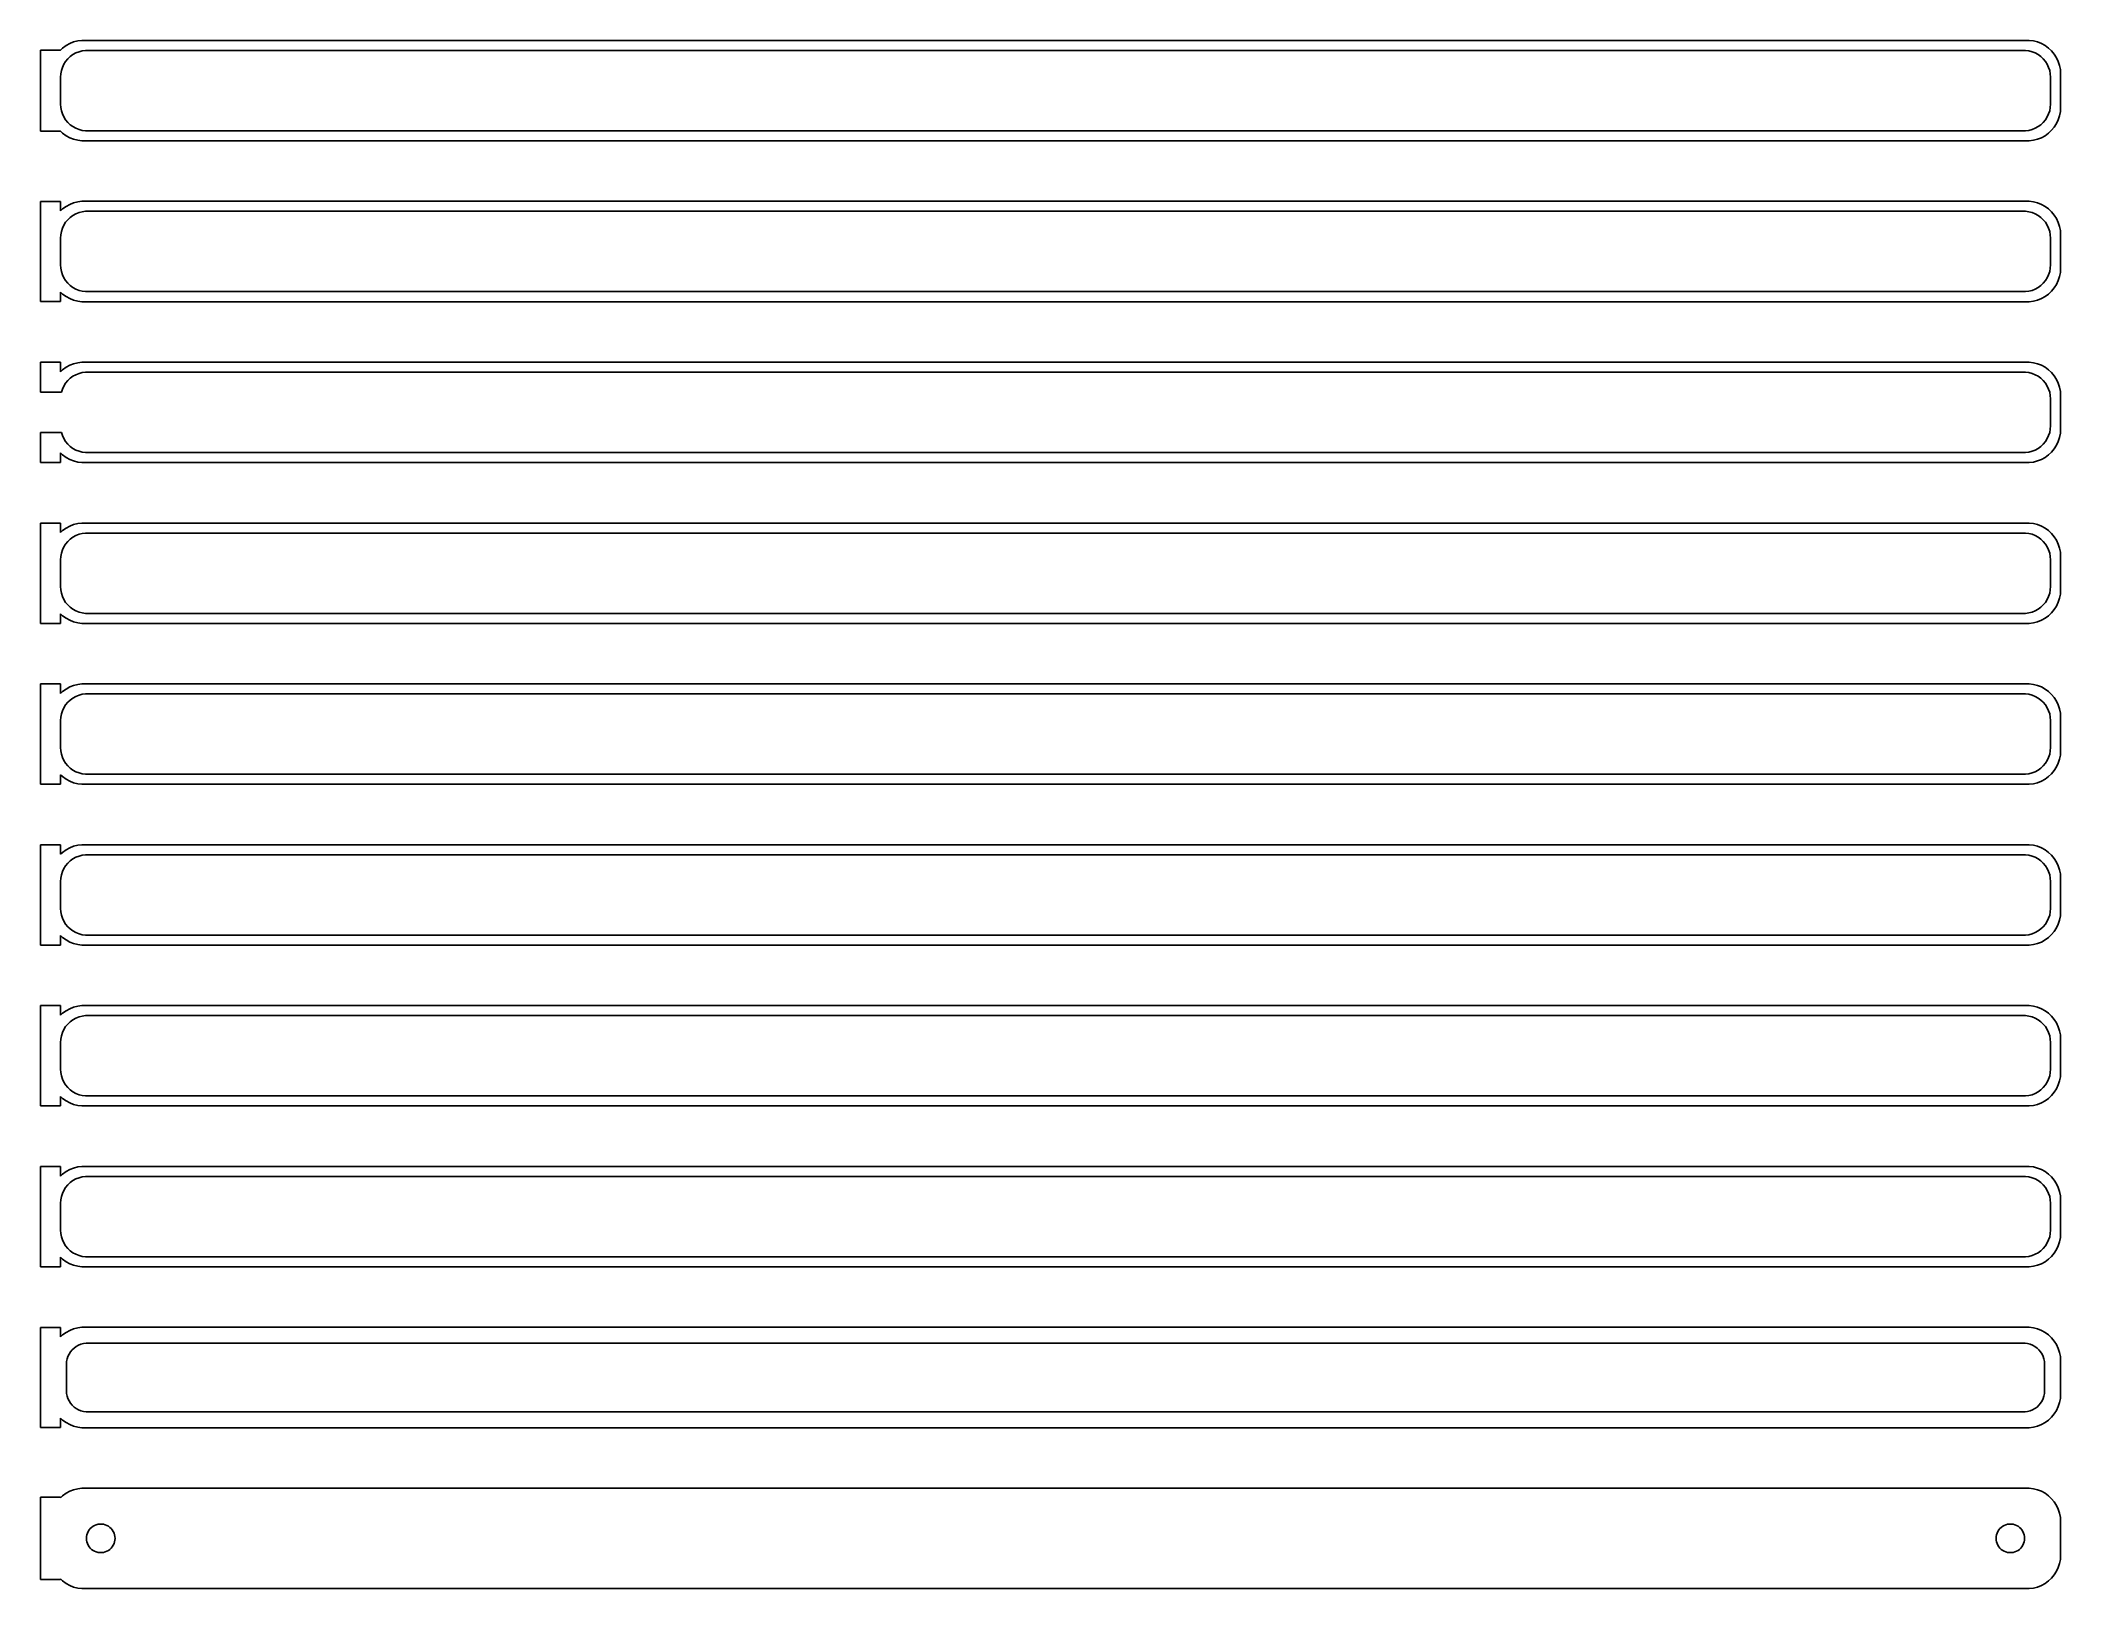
# Model space of a CAD drawing. Header units: metres. Extents: x -152 to 150, y 233 to 463.
import ezdxf

# ---------------------------------------------------------------- set-up
doc = ezdxf.new("R2010")
doc.units = ezdxf.units.M

msp = doc.modelspace()

# ---------------------------------------------------------------- linework, layer by layer
for p, q in [((-148.5, 462.059), (-151.5, 462.059)), ((-151.5, 462.059), (-151.5, 449.941)), ((-148.187, 462.353), (-148.5, 462.059)), ((-147.679, 462.722), (-148.187, 462.353)), ((-147.129, 463.024), (-147.679, 462.722)), ((-146.545, 463.255), (-147.129, 463.024)), ((-147.05, 461.082), (-146.643, 461.377)), ((-146.643, 461.377), (-146.203, 461.619)), ((-145.937, 463.411), (-146.545, 463.255)), ((-146.203, 461.619), (-145.736, 461.804)), ((-145.314, 463.49), (-145.937, 463.411)), ((-145.736, 461.804), (-145.25, 461.929)), ((145.314, 463.49), (-145.314, 463.49)), ((-145.25, 461.929), (-144.751, 461.992)), ((-144.751, 461.992), (144.751, 461.992)), ((144.751, 461.992), (145.25, 461.929)), ((145.25, 461.929), (145.736, 461.804)), ((145.937, 463.411), (145.314, 463.49)), ((145.736, 461.804), (146.203, 461.619)), ((146.545, 463.255), (145.937, 463.411)), ((146.203, 461.619), (146.643, 461.377)), ((147.129, 463.024), (146.545, 463.255)), ((146.643, 461.377), (147.05, 461.082)), ((147.679, 462.722), (147.129, 463.024)), ((148.187, 462.353), (147.679, 462.722)), ((148.645, 461.923), (148.187, 462.353)), ((149.045, 461.439), (148.645, 461.923)), ((149.382, 460.909), (149.045, 461.439)), ((-148.5, 458), (-148.468, 458.501)), ((-148.468, 458.501), (-148.374, 458.995)), ((-148.374, 458.995), (-148.219, 459.472)), ((-148.219, 459.472), (-148.005, 459.927)), ((-148.005, 459.927), (-147.736, 460.351)), ((-147.736, 460.351), (-147.416, 460.738)), ((-147.416, 460.738), (-147.05, 461.082)), ((147.05, 461.082), (147.416, 460.738)), ((147.416, 460.738), (147.736, 460.351)), ((147.736, 460.351), (148.005, 459.927)), ((148.005, 459.927), (148.219, 459.472)), ((148.219, 459.472), (148.374, 458.995)), ((148.374, 458.995), (148.468, 458.501)), ((148.468, 458.501), (148.5, 458)), ((149.649, 460.341), (149.382, 460.909)), ((149.843, 459.743), (149.649, 460.341)), ((149.961, 459.127), (149.843, 459.743)), ((150, 458.5), (149.961, 459.127)), ((150, 453.5), (150, 458.5)), ((-148.5, 454), (-148.5, 458)), ((148.5, 458), (148.5, 454)), ((-148.468, 453.499), (-148.5, 454)), ((-148.374, 453.005), (-148.468, 453.499)), ((-148.219, 452.528), (-148.374, 453.005)), ((-148.005, 452.073), (-148.219, 452.528)), ((148.219, 452.528), (148.005, 452.073)), ((148.374, 453.005), (148.219, 452.528)), ((148.468, 453.499), (148.374, 453.005)), ((148.5, 454), (148.468, 453.499)), ((149.649, 451.659), (149.843, 452.257)), ((149.843, 452.257), (149.961, 452.873)), ((149.961, 452.873), (150, 453.5)), ((-151.5, 449.941), (-148.5, 449.941)), ((-148.5, 449.941), (-148.187, 449.647)), ((-148.187, 449.647), (-147.679, 449.278)), ((-147.736, 451.649), (-148.005, 452.073)), ((-147.416, 451.262), (-147.736, 451.649)), ((-147.679, 449.278), (-147.129, 448.976)), ((-147.05, 450.918), (-147.416, 451.262)), ((-146.643, 450.623), (-147.05, 450.918)), ((-146.203, 450.381), (-146.643, 450.623)), ((-145.736, 450.196), (-146.203, 450.381)), ((-145.25, 450.071), (-145.736, 450.196)), ((-144.751, 450.008), (-145.25, 450.071)), ((144.751, 450.008), (-144.751, 450.008)), ((145.25, 450.071), (144.751, 450.008)), ((145.736, 450.196), (145.25, 450.071)), ((146.203, 450.381), (145.736, 450.196)), ((146.643, 450.623), (146.203, 450.381)), ((147.05, 450.918), (146.643, 450.623)), ((147.416, 451.262), (147.05, 450.918)), ((147.129, 448.976), (147.679, 449.278)), ((147.736, 451.649), (147.416, 451.262)), ((147.679, 449.278), (148.187, 449.647)), ((148.005, 452.073), (147.736, 451.649)), ((148.187, 449.647), (148.645, 450.077)), ((148.645, 450.077), (149.045, 450.561)), ((149.045, 450.561), (149.382, 451.091)), ((149.382, 451.091), (149.649, 451.659)), ((-147.129, 448.976), (-146.545, 448.745)), ((-146.545, 448.745), (-145.937, 448.589)), ((-145.937, 448.589), (-145.314, 448.51)), ((-145.314, 448.51), (145.314, 448.51)), ((145.314, 448.51), (145.937, 448.589)), ((145.937, 448.589), (146.545, 448.745)), ((146.545, 448.745), (147.129, 448.976)), ((-148.5, 439.467), (-151.5, 439.467)), ((-151.5, 439.467), (-151.5, 424.533)), ((-148.5, 438.059), (-148.5, 439.467)), ((-148.187, 438.353), (-148.5, 438.059)), ((-147.679, 438.722), (-148.187, 438.353)), ((-147.129, 439.024), (-147.679, 438.722)), ((-146.545, 439.255), (-147.129, 439.024)), ((-147.05, 437.082), (-146.643, 437.377)), ((-146.643, 437.377), (-146.203, 437.619)), ((-145.937, 439.411), (-146.545, 439.255)), ((-146.203, 437.619), (-145.736, 437.804)), ((-145.314, 439.49), (-145.937, 439.411)), ((-145.736, 437.804), (-145.25, 437.929)), ((145.314, 439.49), (-145.314, 439.49)), ((-145.25, 437.929), (-144.751, 437.992)), ((-144.751, 437.992), (144.751, 437.992)), ((144.751, 437.992), (145.25, 437.929)), ((145.25, 437.929), (145.736, 437.804)), ((145.937, 439.411), (145.314, 439.49)), ((145.736, 437.804), (146.203, 437.619)), ((146.545, 439.255), (145.937, 439.411)), ((146.203, 437.619), (146.643, 437.377)), ((147.129, 439.024), (146.545, 439.255)), ((146.643, 437.377), (147.05, 437.082)), ((147.679, 438.722), (147.129, 439.024)), ((148.187, 438.353), (147.679, 438.722)), ((148.645, 437.923), (148.187, 438.353)), ((149.045, 437.439), (148.645, 437.923)), ((149.382, 436.909), (149.045, 437.439)), ((-148.5, 434), (-148.468, 434.501)), ((-148.468, 434.501), (-148.374, 434.995)), ((-148.374, 434.995), (-148.219, 435.472)), ((-148.219, 435.472), (-148.005, 435.927)), ((-148.005, 435.927), (-147.736, 436.351)), ((-147.736, 436.351), (-147.416, 436.738)), ((-147.416, 436.738), (-147.05, 437.082)), ((147.05, 437.082), (147.416, 436.738)), ((147.416, 436.738), (147.736, 436.351)), ((147.736, 436.351), (148.005, 435.927)), ((148.005, 435.927), (148.219, 435.472)), ((148.219, 435.472), (148.374, 434.995)), ((148.374, 434.995), (148.468, 434.501)), ((148.468, 434.501), (148.5, 434)), ((149.649, 436.341), (149.382, 436.909)), ((149.843, 435.743), (149.649, 436.341)), ((149.961, 435.127), (149.843, 435.743)), ((150, 434.5), (149.961, 435.127)), ((150, 429.5), (150, 434.5)), ((-148.5, 430), (-148.5, 434)), ((148.5, 434), (148.5, 430)), ((-148.468, 429.499), (-148.5, 430)), ((-148.374, 429.005), (-148.468, 429.499)), ((-148.219, 428.528), (-148.374, 429.005)), ((-148.005, 428.073), (-148.219, 428.528)), ((148.219, 428.528), (148.005, 428.073)), ((148.374, 429.005), (148.219, 428.528)), ((148.468, 429.499), (148.374, 429.005)), ((148.5, 430), (148.468, 429.499)), ((149.649, 427.659), (149.843, 428.257)), ((149.843, 428.257), (149.961, 428.873)), ((149.961, 428.873), (150, 429.5)), ((-148.5, 424.533), (-148.5, 425.941)), ((-148.5, 425.941), (-148.187, 425.647)), ((-148.187, 425.647), (-147.679, 425.278)), ((-147.736, 427.649), (-148.005, 428.073)), ((-147.416, 427.262), (-147.736, 427.649)), ((-147.679, 425.278), (-147.129, 424.976)), ((-147.05, 426.918), (-147.416, 427.262)), ((-146.643, 426.623), (-147.05, 426.918)), ((-146.203, 426.381), (-146.643, 426.623)), ((-145.736, 426.196), (-146.203, 426.381)), ((-145.25, 426.071), (-145.736, 426.196)), ((-144.751, 426.008), (-145.25, 426.071)), ((144.751, 426.008), (-144.751, 426.008)), ((145.25, 426.071), (144.751, 426.008)), ((145.736, 426.196), (145.25, 426.071)), ((146.203, 426.381), (145.736, 426.196)), ((146.643, 426.623), (146.203, 426.381)), ((147.05, 426.918), (146.643, 426.623)), ((147.416, 427.262), (147.05, 426.918)), ((147.129, 424.976), (147.679, 425.278)), ((147.736, 427.649), (147.416, 427.262)), ((147.679, 425.278), (148.187, 425.647)), ((148.005, 428.073), (147.736, 427.649)), ((148.187, 425.647), (148.645, 426.077)), ((148.645, 426.077), (149.045, 426.561)), ((149.045, 426.561), (149.382, 427.091)), ((149.382, 427.091), (149.649, 427.659)), ((-151.5, 424.533), (-148.5, 424.533)), ((-147.129, 424.976), (-146.545, 424.745)), ((-146.545, 424.745), (-145.937, 424.589)), ((-145.937, 424.589), (-145.314, 424.51)), ((-145.314, 424.51), (145.314, 424.51)), ((145.314, 424.51), (145.937, 424.589)), ((145.937, 424.589), (146.545, 424.745)), ((146.545, 424.745), (147.129, 424.976)), ((-148.5, 415.49), (-151.5, 415.49)), ((-151.5, 415.49), (-151.5, 410.994)), ((-148.5, 414.059), (-148.5, 415.49)), ((-148.187, 414.353), (-148.5, 414.059)), ((-147.679, 414.722), (-148.187, 414.353)), ((-147.129, 415.024), (-147.679, 414.722)), ((-147.416, 412.738), (-147.05, 413.082)), ((-146.545, 415.255), (-147.129, 415.024)), ((-147.05, 413.082), (-146.643, 413.377)), ((-146.643, 413.377), (-146.203, 413.619)), ((-145.937, 415.411), (-146.545, 415.255)), ((-146.203, 413.619), (-145.736, 413.804)), ((-145.314, 415.49), (-145.937, 415.411)), ((-145.736, 413.804), (-145.25, 413.929)), ((145.314, 415.49), (-145.314, 415.49)), ((-145.25, 413.929), (-144.751, 413.992)), ((-144.751, 413.992), (144.751, 413.992)), ((144.751, 413.992), (145.25, 413.929)), ((145.25, 413.929), (145.736, 413.804)), ((145.937, 415.411), (145.314, 415.49)), ((145.736, 413.804), (146.203, 413.619)), ((146.545, 415.255), (145.937, 415.411)), ((146.203, 413.619), (146.643, 413.377)), ((147.129, 415.024), (146.545, 415.255)), ((146.643, 413.377), (147.05, 413.082)), ((147.05, 413.082), (147.416, 412.738)), ((147.679, 414.722), (147.129, 415.024)), ((148.187, 414.353), (147.679, 414.722)), ((148.645, 413.923), (148.187, 414.353)), ((149.045, 413.439), (148.645, 413.923)), ((149.382, 412.909), (149.045, 413.439)), ((-151.5, 410.994), (-148.374, 410.994)), ((-148.374, 410.995), (-148.219, 411.472)), ((-148.374, 410.994), (-148.374, 410.995)), ((-148.219, 411.472), (-148.005, 411.927)), ((-148.005, 411.927), (-147.736, 412.351)), ((-147.736, 412.351), (-147.416, 412.738)), ((147.416, 412.738), (147.736, 412.351)), ((147.736, 412.351), (148.005, 411.927)), ((148.005, 411.927), (148.219, 411.472)), ((148.219, 411.472), (148.374, 410.995)), ((148.374, 410.995), (148.468, 410.501)), ((148.468, 410.501), (148.5, 410)), ((149.649, 412.341), (149.382, 412.909)), ((149.843, 411.743), (149.649, 412.341)), ((149.961, 411.127), (149.843, 411.743)), ((150, 410.5), (149.961, 411.127)), ((150, 405.5), (150, 410.5)), ((148.5, 410), (148.5, 406)), ((-148.374, 405.006), (-151.5, 405.006)), ((-151.5, 405.006), (-151.5, 400.51)), ((-148.374, 405.005), (-148.374, 405.006)), ((-148.219, 404.528), (-148.374, 405.005)), ((-148.005, 404.073), (-148.219, 404.528)), ((-147.736, 403.649), (-148.005, 404.073)), ((148.005, 404.073), (147.736, 403.649)), ((148.219, 404.528), (148.005, 404.073)), ((148.374, 405.005), (148.219, 404.528)), ((148.468, 405.499), (148.374, 405.005)), ((148.5, 406), (148.468, 405.499)), ((149.649, 403.659), (149.843, 404.257)), ((149.843, 404.257), (149.961, 404.873)), ((149.961, 404.873), (150, 405.5)), ((-148.5, 401.941), (-148.187, 401.647)), ((-148.5, 400.51), (-148.5, 401.941)), ((-148.187, 401.647), (-147.679, 401.278)), ((-147.416, 403.262), (-147.736, 403.649)), ((-147.679, 401.278), (-147.129, 400.976)), ((-147.05, 402.918), (-147.416, 403.262)), ((-146.643, 402.623), (-147.05, 402.918)), ((-146.203, 402.381), (-146.643, 402.623)), ((-145.736, 402.196), (-146.203, 402.381)), ((-145.25, 402.071), (-145.736, 402.196)), ((-144.751, 402.008), (-145.25, 402.071)), ((144.751, 402.008), (-144.751, 402.008)), ((145.25, 402.071), (144.751, 402.008)), ((145.736, 402.196), (145.25, 402.071)), ((146.203, 402.381), (145.736, 402.196)), ((146.643, 402.623), (146.203, 402.381)), ((147.05, 402.918), (146.643, 402.623)), ((147.416, 403.262), (147.05, 402.918)), ((147.129, 400.976), (147.679, 401.278)), ((147.736, 403.649), (147.416, 403.262)), ((147.679, 401.278), (148.187, 401.647)), ((148.187, 401.647), (148.645, 402.077)), ((148.645, 402.077), (149.045, 402.561)), ((149.045, 402.561), (149.382, 403.091)), ((149.382, 403.091), (149.649, 403.659)), ((-151.5, 400.51), (-148.5, 400.51)), ((-147.129, 400.976), (-146.545, 400.745)), ((-146.545, 400.745), (-145.937, 400.589)), ((-145.937, 400.589), (-145.314, 400.51)), ((-145.314, 400.51), (145.314, 400.51)), ((145.314, 400.51), (145.937, 400.589)), ((145.937, 400.589), (146.545, 400.745)), ((146.545, 400.745), (147.129, 400.976)), ((-148.5, 391.49), (-151.5, 391.49)), ((-151.5, 391.49), (-151.5, 376.51)), ((-148.5, 390.059), (-148.5, 391.49)), ((-148.187, 390.353), (-148.5, 390.059)), ((-147.679, 390.722), (-148.187, 390.353)), ((-147.129, 391.024), (-147.679, 390.722)), ((-147.416, 388.738), (-147.05, 389.082)), ((-146.545, 391.255), (-147.129, 391.024)), ((-147.05, 389.082), (-146.643, 389.377)), ((-146.643, 389.377), (-146.203, 389.619)), ((-145.937, 391.411), (-146.545, 391.255)), ((-146.203, 389.619), (-145.736, 389.804)), ((-145.314, 391.49), (-145.937, 391.411)), ((-145.736, 389.804), (-145.25, 389.929)), ((145.314, 391.49), (-145.314, 391.49)), ((-145.25, 389.929), (-144.751, 389.992)), ((-144.751, 389.992), (144.751, 389.992)), ((144.751, 389.992), (145.25, 389.929)), ((145.25, 389.929), (145.736, 389.804)), ((145.937, 391.411), (145.314, 391.49)), ((145.736, 389.804), (146.203, 389.619)), ((146.545, 391.255), (145.937, 391.411)), ((146.203, 389.619), (146.643, 389.377)), ((147.129, 391.024), (146.545, 391.255)), ((146.643, 389.377), (147.05, 389.082)), ((147.05, 389.082), (147.416, 388.738)), ((147.679, 390.722), (147.129, 391.024)), ((148.187, 390.353), (147.679, 390.722)), ((148.645, 389.923), (148.187, 390.353)), ((149.045, 389.439), (148.645, 389.923)), ((149.382, 388.909), (149.045, 389.439)), ((-148.5, 386), (-148.468, 386.501)), ((-148.5, 382), (-148.5, 386)), ((-148.468, 386.501), (-148.374, 386.995)), ((-148.374, 386.995), (-148.219, 387.472)), ((-148.219, 387.472), (-148.005, 387.927)), ((-148.005, 387.927), (-147.736, 388.351)), ((-147.736, 388.351), (-147.416, 388.738)), ((147.416, 388.738), (147.736, 388.351)), ((147.736, 388.351), (148.005, 387.927)), ((148.005, 387.927), (148.219, 387.472)), ((148.219, 387.472), (148.374, 386.995)), ((148.374, 386.995), (148.468, 386.501)), ((148.468, 386.501), (148.5, 386)), ((148.5, 386), (148.5, 382)), ((149.649, 388.341), (149.382, 388.909)), ((149.843, 387.743), (149.649, 388.341)), ((149.961, 387.127), (149.843, 387.743)), ((150, 386.5), (149.961, 387.127)), ((150, 381.5), (150, 386.5)), ((-148.468, 381.499), (-148.5, 382)), ((-148.374, 381.005), (-148.468, 381.499)), ((-148.219, 380.528), (-148.374, 381.005)), ((-148.005, 380.073), (-148.219, 380.528)), ((-147.736, 379.649), (-148.005, 380.073)), ((148.005, 380.073), (147.736, 379.649)), ((148.219, 380.528), (148.005, 380.073)), ((148.374, 381.005), (148.219, 380.528)), ((148.468, 381.499), (148.374, 381.005)), ((148.5, 382), (148.468, 381.499)), ((149.649, 379.659), (149.843, 380.257)), ((149.843, 380.257), (149.961, 380.873)), ((149.961, 380.873), (150, 381.5)), ((-148.5, 377.941), (-148.187, 377.647)), ((-148.5, 376.51), (-148.5, 377.941)), ((-148.187, 377.647), (-147.679, 377.278)), ((-147.416, 379.262), (-147.736, 379.649)), ((-147.679, 377.278), (-147.129, 376.976)), ((-147.05, 378.918), (-147.416, 379.262)), ((-147.129, 376.976), (-146.545, 376.745)), ((-146.643, 378.623), (-147.05, 378.918)), ((-146.203, 378.381), (-146.643, 378.623)), ((-145.736, 378.196), (-146.203, 378.381)), ((-145.25, 378.071), (-145.736, 378.196)), ((-144.751, 378.008), (-145.25, 378.071)), ((144.751, 378.008), (-144.751, 378.008)), ((145.25, 378.071), (144.751, 378.008)), ((145.736, 378.196), (145.25, 378.071)), ((146.203, 378.381), (145.736, 378.196)), ((146.643, 378.623), (146.203, 378.381)), ((146.545, 376.745), (147.129, 376.976)), ((147.05, 378.918), (146.643, 378.623)), ((147.416, 379.262), (147.05, 378.918)), ((147.129, 376.976), (147.679, 377.278)), ((147.736, 379.649), (147.416, 379.262)), ((147.679, 377.278), (148.187, 377.647)), ((148.187, 377.647), (148.645, 378.077)), ((148.645, 378.077), (149.045, 378.561)), ((149.045, 378.561), (149.382, 379.091)), ((149.382, 379.091), (149.649, 379.659)), ((-151.5, 376.51), (-148.5, 376.51)), ((-146.545, 376.745), (-145.937, 376.589)), ((-145.937, 376.589), (-145.314, 376.51)), ((-145.314, 376.51), (145.314, 376.51)), ((145.314, 376.51), (145.937, 376.589)), ((145.937, 376.589), (146.545, 376.745)), ((-148.5, 367.49), (-151.5, 367.49)), ((-151.5, 367.49), (-151.5, 352.51)), ((-148.5, 366.059), (-148.5, 367.49)), ((-148.187, 366.353), (-148.5, 366.059)), ((-147.679, 366.722), (-148.187, 366.353)), ((-147.129, 367.024), (-147.679, 366.722)), ((-147.416, 364.738), (-147.05, 365.082)), ((-146.545, 367.255), (-147.129, 367.024)), ((-147.05, 365.082), (-146.643, 365.377)), ((-146.643, 365.377), (-146.203, 365.619)), ((-145.937, 367.411), (-146.545, 367.255)), ((-146.203, 365.619), (-145.736, 365.804)), ((-145.314, 367.49), (-145.937, 367.411)), ((-145.736, 365.804), (-145.25, 365.929)), ((145.314, 367.49), (-145.314, 367.49)), ((-145.25, 365.929), (-144.751, 365.992)), ((-144.751, 365.992), (144.751, 365.992)), ((144.751, 365.992), (145.25, 365.929)), ((145.25, 365.929), (145.736, 365.804)), ((145.937, 367.411), (145.314, 367.49)), ((145.736, 365.804), (146.203, 365.619)), ((146.545, 367.255), (145.937, 367.411)), ((146.203, 365.619), (146.643, 365.377)), ((147.129, 367.024), (146.545, 367.255)), ((146.643, 365.377), (147.05, 365.082)), ((147.05, 365.082), (147.416, 364.738)), ((147.679, 366.722), (147.129, 367.024)), ((148.187, 366.353), (147.679, 366.722)), ((148.645, 365.923), (148.187, 366.353)), ((149.045, 365.439), (148.645, 365.923)), ((149.382, 364.909), (149.045, 365.439)), ((149.649, 364.341), (149.382, 364.909)), ((-148.5, 362), (-148.468, 362.501)), ((-148.5, 358), (-148.5, 362)), ((-148.468, 362.501), (-148.374, 362.995)), ((-148.374, 362.995), (-148.219, 363.472)), ((-148.219, 363.472), (-148.005, 363.927)), ((-148.005, 363.927), (-147.736, 364.351)), ((-147.736, 364.351), (-147.416, 364.738)), ((147.416, 364.738), (147.736, 364.351)), ((147.736, 364.351), (148.005, 363.927)), ((148.005, 363.927), (148.219, 363.472)), ((148.219, 363.472), (148.374, 362.995)), ((148.374, 362.995), (148.468, 362.501)), ((148.468, 362.501), (148.5, 362)), ((148.5, 362), (148.5, 358)), ((149.843, 363.743), (149.649, 364.341)), ((149.961, 363.127), (149.843, 363.743)), ((150, 362.5), (149.961, 363.127)), ((150, 357.5), (150, 362.5)), ((-148.468, 357.499), (-148.5, 358)), ((-148.374, 357.005), (-148.468, 357.499)), ((-148.219, 356.528), (-148.374, 357.005)), ((-148.005, 356.073), (-148.219, 356.528)), ((-147.736, 355.649), (-148.005, 356.073)), ((148.005, 356.073), (147.736, 355.649)), ((148.219, 356.528), (148.005, 356.073)), ((148.374, 357.005), (148.219, 356.528)), ((148.468, 357.499), (148.374, 357.005)), ((148.5, 358), (148.468, 357.499)), ((149.649, 355.659), (149.843, 356.257)), ((149.843, 356.257), (149.961, 356.873)), ((149.961, 356.873), (150, 357.5)), ((-148.5, 353.941), (-148.187, 353.647)), ((-148.5, 352.51), (-148.5, 353.941)), ((-148.187, 353.647), (-147.679, 353.278)), ((-147.416, 355.262), (-147.736, 355.649)), ((-147.679, 353.278), (-147.129, 352.976)), ((-147.05, 354.918), (-147.416, 355.262)), ((-147.129, 352.976), (-146.545, 352.745)), ((-146.643, 354.623), (-147.05, 354.918)), ((-146.203, 354.381), (-146.643, 354.623)), ((-145.736, 354.196), (-146.203, 354.381)), ((-145.25, 354.071), (-145.736, 354.196)), ((-144.751, 354.008), (-145.25, 354.071)), ((144.751, 354.008), (-144.751, 354.008)), ((145.25, 354.071), (144.751, 354.008)), ((145.736, 354.196), (145.25, 354.071)), ((146.203, 354.381), (145.736, 354.196)), ((146.643, 354.623), (146.203, 354.381)), ((146.545, 352.745), (147.129, 352.976)), ((147.05, 354.918), (146.643, 354.623)), ((147.416, 355.262), (147.05, 354.918)), ((147.129, 352.976), (147.679, 353.278)), ((147.736, 355.649), (147.416, 355.262)), ((147.679, 353.278), (148.187, 353.647)), ((148.187, 353.647), (148.645, 354.077)), ((148.645, 354.077), (149.045, 354.561)), ((149.045, 354.561), (149.382, 355.091)), ((149.382, 355.091), (149.649, 355.659)), ((-151.5, 352.51), (-148.5, 352.51)), ((-146.545, 352.745), (-145.937, 352.589)), ((-145.937, 352.589), (-145.314, 352.51)), ((-145.314, 352.51), (145.314, 352.51)), ((145.314, 352.51), (145.937, 352.589)), ((145.937, 352.589), (146.545, 352.745)), ((-148.5, 343.49), (-151.5, 343.49)), ((-151.5, 343.49), (-151.5, 328.51)), ((-148.5, 342.059), (-148.5, 343.49)), ((-148.187, 342.353), (-148.5, 342.059)), ((-147.679, 342.722), (-148.187, 342.353)), ((-147.736, 340.351), (-147.416, 340.738)), ((-147.129, 343.024), (-147.679, 342.722)), ((-147.416, 340.738), (-147.05, 341.082)), ((-146.545, 343.255), (-147.129, 343.024)), ((-147.05, 341.082), (-146.643, 341.377)), ((-146.643, 341.377), (-146.203, 341.619)), ((-145.937, 343.411), (-146.545, 343.255)), ((-146.203, 341.619), (-145.736, 341.804)), ((-145.314, 343.49), (-145.937, 343.411)), ((-145.736, 341.804), (-145.25, 341.929)), ((145.314, 343.49), (-145.314, 343.49)), ((-145.25, 341.929), (-144.751, 341.992)), ((-144.751, 341.992), (144.751, 341.992)), ((144.751, 341.992), (145.25, 341.929)), ((145.25, 341.929), (145.736, 341.804)), ((145.937, 343.411), (145.314, 343.49)), ((145.736, 341.804), (146.203, 341.619)), ((146.545, 343.255), (145.937, 343.411)), ((146.203, 341.619), (146.643, 341.377)), ((147.129, 343.024), (146.545, 343.255)), ((146.643, 341.377), (147.05, 341.082)), ((147.05, 341.082), (147.416, 340.738)), ((147.679, 342.722), (147.129, 343.024)), ((147.416, 340.738), (147.736, 340.351)), ((148.187, 342.353), (147.679, 342.722)), ((148.645, 341.923), (148.187, 342.353)), ((149.045, 341.439), (148.645, 341.923)), ((149.382, 340.909), (149.045, 341.439)), ((149.649, 340.341), (149.382, 340.909)), ((-148.5, 338), (-148.468, 338.501)), ((-148.5, 334), (-148.5, 338)), ((-148.468, 338.501), (-148.374, 338.995)), ((-148.374, 338.995), (-148.219, 339.472)), ((-148.219, 339.472), (-148.005, 339.927)), ((-148.005, 339.927), (-147.736, 340.351)), ((147.736, 340.351), (148.005, 339.927)), ((148.005, 339.927), (148.219, 339.472)), ((148.219, 339.472), (148.374, 338.995)), ((148.374, 338.995), (148.468, 338.501)), ((148.468, 338.501), (148.5, 338)), ((148.5, 338), (148.5, 334)), ((149.843, 339.743), (149.649, 340.341)), ((149.961, 339.127), (149.843, 339.743)), ((150, 338.5), (149.961, 339.127)), ((150, 333.5), (150, 338.5)), ((-148.468, 333.499), (-148.5, 334)), ((-148.374, 333.005), (-148.468, 333.499)), ((-148.219, 332.528), (-148.374, 333.005)), ((-148.005, 332.073), (-148.219, 332.528)), ((-147.736, 331.649), (-148.005, 332.073)), ((148.005, 332.073), (147.736, 331.649)), ((148.219, 332.528), (148.005, 332.073)), ((148.374, 333.005), (148.219, 332.528)), ((148.468, 333.499), (148.374, 333.005)), ((148.5, 334), (148.468, 333.499)), ((149.382, 331.091), (149.649, 331.659)), ((149.649, 331.659), (149.843, 332.257)), ((149.843, 332.257), (149.961, 332.873)), ((149.961, 332.873), (150, 333.5)), ((-148.5, 329.941), (-148.187, 329.647)), ((-148.5, 328.51), (-148.5, 329.941)), ((-148.187, 329.647), (-147.679, 329.278)), ((-147.416, 331.262), (-147.736, 331.649)), ((-147.679, 329.278), (-147.129, 328.976)), ((-147.05, 330.918), (-147.416, 331.262)), ((-147.129, 328.976), (-146.545, 328.745)), ((-146.643, 330.623), (-147.05, 330.918)), ((-146.203, 330.381), (-146.643, 330.623)), ((-146.545, 328.745), (-145.937, 328.589)), ((-145.736, 330.196), (-146.203, 330.381)), ((-145.25, 330.071), (-145.736, 330.196)), ((-144.751, 330.008), (-145.25, 330.071)), ((144.751, 330.008), (-144.751, 330.008)), ((145.25, 330.071), (144.751, 330.008)), ((145.736, 330.196), (145.25, 330.071)), ((146.203, 330.381), (145.736, 330.196)), ((145.937, 328.589), (146.545, 328.745)), ((146.643, 330.623), (146.203, 330.381)), ((146.545, 328.745), (147.129, 328.976)), ((147.05, 330.918), (146.643, 330.623)), ((147.416, 331.262), (147.05, 330.918)), ((147.129, 328.976), (147.679, 329.278)), ((147.736, 331.649), (147.416, 331.262)), ((147.679, 329.278), (148.187, 329.647)), ((148.187, 329.647), (148.645, 330.077)), ((148.645, 330.077), (149.045, 330.561)), ((149.045, 330.561), (149.382, 331.091)), ((-151.5, 328.51), (-148.5, 328.51)), ((-145.937, 328.589), (-145.314, 328.51)), ((-145.314, 328.51), (145.314, 328.51)), ((145.314, 328.51), (145.937, 328.589)), ((-148.5, 319.49), (-151.5, 319.49)), ((-151.5, 319.49), (-151.5, 304.51)), ((-148.5, 318.059), (-148.5, 319.49)), ((-148.187, 318.353), (-148.5, 318.059)), ((-147.679, 318.722), (-148.187, 318.353)), ((-147.736, 316.351), (-147.416, 316.738)), ((-147.129, 319.024), (-147.679, 318.722)), ((-147.416, 316.738), (-147.05, 317.082)), ((-146.545, 319.255), (-147.129, 319.024)), ((-147.05, 317.082), (-146.643, 317.377)), ((-146.643, 317.377), (-146.203, 317.619)), ((-145.937, 319.411), (-146.545, 319.255)), ((-146.203, 317.619), (-145.736, 317.804)), ((-145.314, 319.49), (-145.937, 319.411)), ((-145.736, 317.804), (-145.25, 317.929)), ((145.314, 319.49), (-145.314, 319.49)), ((-145.25, 317.929), (-144.751, 317.992)), ((-144.751, 317.992), (144.751, 317.992)), ((144.751, 317.992), (145.25, 317.929)), ((145.25, 317.929), (145.736, 317.804)), ((145.937, 319.411), (145.314, 319.49)), ((145.736, 317.804), (146.203, 317.619)), ((146.545, 319.255), (145.937, 319.411)), ((146.203, 317.619), (146.643, 317.377)), ((147.129, 319.024), (146.545, 319.255)), ((146.643, 317.377), (147.05, 317.082)), ((147.05, 317.082), (147.416, 316.738)), ((147.679, 318.722), (147.129, 319.024)), ((147.416, 316.738), (147.736, 316.351)), ((148.187, 318.353), (147.679, 318.722)), ((148.645, 317.923), (148.187, 318.353)), ((149.045, 317.439), (148.645, 317.923)), ((149.382, 316.909), (149.045, 317.439)), ((149.649, 316.341), (149.382, 316.909)), ((-148.5, 314), (-148.468, 314.501)), ((-148.5, 310), (-148.5, 314)), ((-148.468, 314.501), (-148.374, 314.995)), ((-148.374, 314.995), (-148.219, 315.472)), ((-148.219, 315.472), (-148.005, 315.927)), ((-148.005, 315.927), (-147.736, 316.351)), ((147.736, 316.351), (148.005, 315.927)), ((148.005, 315.927), (148.219, 315.472)), ((148.219, 315.472), (148.374, 314.995)), ((148.374, 314.995), (148.468, 314.501)), ((148.468, 314.501), (148.5, 314)), ((148.5, 314), (148.5, 310)), ((149.843, 315.743), (149.649, 316.341)), ((149.961, 315.127), (149.843, 315.743)), ((150, 314.5), (149.961, 315.127)), ((150, 309.5), (150, 314.5)), ((-148.468, 309.499), (-148.5, 310)), ((-148.374, 309.005), (-148.468, 309.499)), ((-148.219, 308.528), (-148.374, 309.005)), ((-148.005, 308.073), (-148.219, 308.528)), ((-147.736, 307.649), (-148.005, 308.073)), ((-147.416, 307.262), (-147.736, 307.649)), ((147.736, 307.649), (147.416, 307.262)), ((148.005, 308.073), (147.736, 307.649)), ((148.219, 308.528), (148.005, 308.073)), ((148.374, 309.005), (148.219, 308.528)), ((148.468, 309.499), (148.374, 309.005)), ((148.5, 310), (148.468, 309.499)), ((149.382, 307.091), (149.649, 307.659)), ((149.649, 307.659), (149.843, 308.257)), ((149.843, 308.257), (149.961, 308.873)), ((149.961, 308.873), (150, 309.5)), ((-148.5, 305.941), (-148.187, 305.647)), ((-148.5, 304.51), (-148.5, 305.941)), ((-148.187, 305.647), (-147.679, 305.278)), ((-147.679, 305.278), (-147.129, 304.976)), ((-147.05, 306.918), (-147.416, 307.262)), ((-147.129, 304.976), (-146.545, 304.745)), ((-146.643, 306.623), (-147.05, 306.918)), ((-146.203, 306.381), (-146.643, 306.623)), ((-146.545, 304.745), (-145.937, 304.589)), ((-145.736, 306.196), (-146.203, 306.381)), ((-145.937, 304.589), (-145.314, 304.51)), ((-145.25, 306.071), (-145.736, 306.196)), ((-144.751, 306.008), (-145.25, 306.071)), ((144.751, 306.008), (-144.751, 306.008)), ((145.25, 306.071), (144.751, 306.008)), ((145.736, 306.196), (145.25, 306.071)), ((145.314, 304.51), (145.937, 304.589)), ((146.203, 306.381), (145.736, 306.196)), ((145.937, 304.589), (146.545, 304.745)), ((146.643, 306.623), (146.203, 306.381)), ((146.545, 304.745), (147.129, 304.976)), ((147.05, 306.918), (146.643, 306.623)), ((147.416, 307.262), (147.05, 306.918)), ((147.129, 304.976), (147.679, 305.278)), ((147.679, 305.278), (148.187, 305.647)), ((148.187, 305.647), (148.645, 306.077)), ((148.645, 306.077), (149.045, 306.561)), ((149.045, 306.561), (149.382, 307.091)), ((-151.5, 304.51), (-148.5, 304.51)), ((-145.314, 304.51), (145.314, 304.51)), ((-148.5, 295.49), (-151.5, 295.49)), ((-151.5, 295.49), (-151.5, 280.51)), ((-148.5, 294.059), (-148.5, 295.49)), ((-145.314, 295.49), (-145.937, 295.411)), ((145.314, 295.49), (-145.314, 295.49)), ((145.937, 295.411), (145.314, 295.49)), ((-148.187, 294.353), (-148.5, 294.059)), ((-147.679, 294.722), (-148.187, 294.353)), ((-147.736, 292.351), (-147.416, 292.738)), ((-147.129, 295.024), (-147.679, 294.722)), ((-147.416, 292.738), (-147.05, 293.082)), ((-146.545, 295.255), (-147.129, 295.024)), ((-147.05, 293.082), (-146.643, 293.377)), ((-146.643, 293.377), (-146.203, 293.619)), ((-145.937, 295.411), (-146.545, 295.255)), ((-146.203, 293.619), (-145.736, 293.804)), ((-145.736, 293.804), (-145.25, 293.929)), ((-145.25, 293.929), (-144.751, 293.992)), ((-144.751, 293.992), (144.751, 293.992)), ((144.751, 293.992), (145.25, 293.929)), ((145.25, 293.929), (145.736, 293.804)), ((145.736, 293.804), (146.203, 293.619)), ((146.545, 295.255), (145.937, 295.411)), ((146.203, 293.619), (146.643, 293.377)), ((147.129, 295.024), (146.545, 295.255)), ((146.643, 293.377), (147.05, 293.082)), ((147.05, 293.082), (147.416, 292.738)), ((147.679, 294.722), (147.129, 295.024)), ((147.416, 292.738), (147.736, 292.351)), ((148.187, 294.353), (147.679, 294.722)), ((148.645, 293.923), (148.187, 294.353)), ((149.045, 293.439), (148.645, 293.923)), ((149.382, 292.909), (149.045, 293.439)), ((149.649, 292.341), (149.382, 292.909)), ((-148.5, 290), (-148.468, 290.501)), ((-148.5, 286), (-148.5, 290)), ((-148.468, 290.501), (-148.374, 290.995)), ((-148.374, 290.995), (-148.219, 291.472)), ((-148.219, 291.472), (-148.005, 291.927)), ((-148.005, 291.927), (-147.736, 292.351)), ((147.736, 292.351), (148.005, 291.927)), ((148.005, 291.927), (148.219, 291.472)), ((148.219, 291.472), (148.374, 290.995)), ((148.374, 290.995), (148.468, 290.501)), ((148.468, 290.501), (148.5, 290)), ((148.5, 290), (148.5, 286)), ((149.843, 291.743), (149.649, 292.341)), ((149.961, 291.127), (149.843, 291.743)), ((150, 290.5), (149.961, 291.127)), ((150, 285.5), (150, 290.5)), ((-148.468, 285.499), (-148.5, 286)), ((-148.374, 285.005), (-148.468, 285.499)), ((-148.219, 284.528), (-148.374, 285.005)), ((-148.005, 284.073), (-148.219, 284.528)), ((-147.736, 283.649), (-148.005, 284.073)), ((-147.416, 283.262), (-147.736, 283.649)), ((147.736, 283.649), (147.416, 283.262)), ((148.005, 284.073), (147.736, 283.649)), ((148.219, 284.528), (148.005, 284.073)), ((148.374, 285.005), (148.219, 284.528)), ((148.468, 285.499), (148.374, 285.005)), ((148.5, 286), (148.468, 285.499)), ((149.382, 283.091), (149.649, 283.659)), ((149.649, 283.659), (149.843, 284.257)), ((149.843, 284.257), (149.961, 284.873)), ((149.961, 284.873), (150, 285.5)), ((-151.5, 280.51), (-148.5, 280.51)), ((-148.5, 281.941), (-148.187, 281.647)), ((-148.5, 280.51), (-148.5, 281.941)), ((-148.187, 281.647), (-147.679, 281.278)), ((-147.679, 281.278), (-147.129, 280.976)), ((-147.05, 282.918), (-147.416, 283.262)), ((-147.129, 280.976), (-146.545, 280.745)), ((-146.643, 282.623), (-147.05, 282.918)), ((-146.203, 282.381), (-146.643, 282.623)), ((-146.545, 280.745), (-145.937, 280.589)), ((-145.736, 282.196), (-146.203, 282.381)), ((-145.937, 280.589), (-145.314, 280.51)), ((-145.25, 282.071), (-145.736, 282.196)), ((-145.314, 280.51), (145.314, 280.51)), ((-144.751, 282.008), (-145.25, 282.071)), ((144.751, 282.008), (-144.751, 282.008)), ((145.25, 282.071), (144.751, 282.008)), ((145.736, 282.196), (145.25, 282.071)), ((145.314, 280.51), (145.937, 280.589)), ((146.203, 282.381), (145.736, 282.196)), ((145.937, 280.589), (146.545, 280.745)), ((146.643, 282.623), (146.203, 282.381)), ((146.545, 280.745), (147.129, 280.976)), ((147.05, 282.918), (146.643, 282.623)), ((147.416, 283.262), (147.05, 282.918)), ((147.129, 280.976), (147.679, 281.278)), ((147.679, 281.278), (148.187, 281.647)), ((148.187, 281.647), (148.645, 282.077)), ((148.645, 282.077), (149.045, 282.561)), ((149.045, 282.561), (149.382, 283.091)), ((-148.5, 271.479), (-151.5, 271.479)), ((-151.5, 271.479), (-151.5, 256.521)), ((-148.5, 270.059), (-148.5, 271.479)), ((-145.937, 271.411), (-146.545, 271.255)), ((-145.314, 271.49), (-145.937, 271.411)), ((145.314, 271.49), (-145.314, 271.49)), ((145.937, 271.411), (145.314, 271.49)), ((146.545, 271.255), (145.937, 271.411)), ((-148.187, 270.353), (-148.5, 270.059)), ((-147.679, 270.722), (-148.187, 270.353)), ((-147.129, 271.024), (-147.679, 270.722)), ((-146.545, 271.255), (-147.129, 271.024)), ((-146.769, 268.131), (-146.484, 268.399)), ((-146.484, 268.399), (-146.168, 268.628)), ((-146.168, 268.628), (-145.825, 268.817)), ((-145.825, 268.817), (-145.462, 268.961)), ((-145.462, 268.961), (-145.083, 269.058)), ((-145.083, 269.058), (-144.695, 269.107)), ((-144.695, 269.107), (144.695, 269.107)), ((144.695, 269.107), (145.083, 269.058)), ((145.083, 269.058), (145.462, 268.961)), ((145.462, 268.961), (145.825, 268.817)), ((145.825, 268.817), (146.168, 268.628)), ((146.168, 268.628), (146.484, 268.399)), ((146.484, 268.399), (146.769, 268.131)), ((147.129, 271.024), (146.545, 271.255)), ((147.679, 270.722), (147.129, 271.024)), ((148.187, 270.353), (147.679, 270.722)), ((148.645, 269.923), (148.187, 270.353)), ((149.045, 269.439), (148.645, 269.923)), ((149.382, 268.909), (149.045, 269.439)), ((149.649, 268.341), (149.382, 268.909)), ((149.843, 267.743), (149.649, 268.341)), ((-147.613, 266), (-147.588, 266.39)), ((-147.613, 262), (-147.613, 266)), ((-147.588, 266.39), (-147.515, 266.774)), ((-147.515, 266.774), (-147.394, 267.146)), ((-147.394, 267.146), (-147.228, 267.5)), ((-147.228, 267.5), (-147.018, 267.83)), ((-147.018, 267.83), (-146.769, 268.131)), ((146.769, 268.131), (147.018, 267.83)), ((147.018, 267.83), (147.228, 267.5)), ((147.228, 267.5), (147.394, 267.146)), ((147.394, 267.146), (147.515, 266.774)), ((147.515, 266.774), (147.588, 266.39)), ((147.588, 266.39), (147.613, 266)), ((147.613, 266), (147.613, 262)), ((149.961, 267.127), (149.843, 267.743)), ((150, 266.5), (149.961, 267.127)), ((150, 261.5), (150, 266.5)), ((-147.588, 261.61), (-147.613, 262)), ((-147.515, 261.226), (-147.588, 261.61)), ((-147.394, 260.854), (-147.515, 261.226)), ((-147.228, 260.5), (-147.394, 260.854)), ((-147.018, 260.17), (-147.228, 260.5)), ((-146.769, 259.869), (-147.018, 260.17)), ((-146.484, 259.601), (-146.769, 259.869)), ((-146.168, 259.372), (-146.484, 259.601)), ((-145.825, 259.183), (-146.168, 259.372)), ((146.168, 259.372), (145.825, 259.183)), ((146.484, 259.601), (146.168, 259.372)), ((146.769, 259.869), (146.484, 259.601)), ((147.018, 260.17), (146.769, 259.869)), ((147.228, 260.5), (147.018, 260.17)), ((147.394, 260.854), (147.228, 260.5)), ((147.515, 261.226), (147.394, 260.854)), ((147.588, 261.61), (147.515, 261.226)), ((147.613, 262), (147.588, 261.61)), ((149.382, 259.091), (149.649, 259.659)), ((149.649, 259.659), (149.843, 260.257)), ((149.843, 260.257), (149.961, 260.873)), ((149.961, 260.873), (150, 261.5)), ((-151.5, 256.521), (-148.5, 256.521)), ((-148.5, 256.521), (-148.5, 257.941)), ((-148.5, 257.941), (-148.187, 257.647)), ((-148.187, 257.647), (-147.679, 257.278)), ((-147.679, 257.278), (-147.129, 256.976)), ((-147.129, 256.976), (-146.545, 256.745)), ((-146.545, 256.745), (-145.937, 256.589)), ((-145.937, 256.589), (-145.314, 256.51)), ((-145.462, 259.039), (-145.825, 259.183)), ((-145.083, 258.942), (-145.462, 259.039)), ((-145.314, 256.51), (145.314, 256.51)), ((-144.695, 258.893), (-145.083, 258.942)), ((144.695, 258.893), (-144.695, 258.893)), ((145.083, 258.942), (144.695, 258.893)), ((145.462, 259.039), (145.083, 258.942)), ((145.314, 256.51), (145.937, 256.589)), ((145.825, 259.183), (145.462, 259.039)), ((145.937, 256.589), (146.545, 256.745)), ((146.545, 256.745), (147.129, 256.976)), ((147.129, 256.976), (147.679, 257.278)), ((147.679, 257.278), (148.187, 257.647)), ((148.187, 257.647), (148.645, 258.077)), ((148.645, 258.077), (149.045, 258.561)), ((149.045, 258.561), (149.382, 259.091)), ((-146.545, 247.255), (-147.129, 247.024)), ((-145.937, 247.411), (-146.545, 247.255)), ((-145.314, 247.49), (-145.937, 247.411)), ((145.314, 247.49), (-145.314, 247.49)), ((145.937, 247.411), (145.314, 247.49)), ((146.545, 247.255), (145.937, 247.411)), ((147.129, 247.024), (146.545, 247.255)), ((-148.5, 246.153), (-151.5, 246.153)), ((-151.5, 246.153), (-151.5, 233.847)), ((-148.187, 246.353), (-148.5, 246.059)), ((-148.5, 246.059), (-148.5, 246.153)), ((-147.679, 246.722), (-148.187, 246.353)), ((-147.129, 247.024), (-147.679, 246.722)), ((147.679, 246.722), (147.129, 247.024)), ((148.187, 246.353), (147.679, 246.722)), ((148.645, 245.923), (148.187, 246.353)), ((149.045, 245.439), (148.645, 245.923)), ((149.382, 244.909), (149.045, 245.439)), ((149.649, 244.341), (149.382, 244.909)), ((149.843, 243.743), (149.649, 244.341)), ((-144.371, 241.029), (-144.227, 241.255)), ((-144.227, 241.255), (-144.057, 241.462)), ((-144.057, 241.462), (-143.861, 241.645)), ((-143.861, 241.645), (-143.644, 241.803)), ((-143.644, 241.803), (-143.409, 241.932)), ((-143.409, 241.932), (-143.16, 242.031)), ((-143.16, 242.031), (-142.9, 242.097)), ((-142.9, 242.097), (-142.634, 242.131)), ((-142.634, 242.131), (-142.366, 242.131)), ((-142.366, 242.131), (-142.1, 242.097)), ((-142.1, 242.097), (-141.84, 242.031)), ((-141.84, 242.031), (-141.591, 241.932)), ((-141.591, 241.932), (-141.356, 241.803)), ((-141.356, 241.803), (-141.139, 241.645)), ((-141.139, 241.645), (-140.943, 241.462)), ((-140.943, 241.462), (-140.773, 241.255)), ((-140.773, 241.255), (-140.629, 241.029)), ((140.629, 241.029), (140.773, 241.255)), ((140.773, 241.255), (140.943, 241.462)), ((140.943, 241.462), (141.139, 241.645)), ((141.139, 241.645), (141.356, 241.803)), ((141.356, 241.803), (141.591, 241.932)), ((141.591, 241.932), (141.84, 242.031)), ((141.84, 242.031), (142.1, 242.097)), ((142.1, 242.097), (142.366, 242.131)), ((142.366, 242.131), (142.634, 242.131)), ((142.634, 242.131), (142.9, 242.097)), ((142.9, 242.097), (143.16, 242.031)), ((143.16, 242.031), (143.409, 241.932)), ((143.409, 241.932), (143.644, 241.803)), ((143.644, 241.803), (143.861, 241.645)), ((143.861, 241.645), (144.057, 241.462)), ((144.057, 241.462), (144.227, 241.255)), ((144.227, 241.255), (144.371, 241.029)), ((149.961, 243.127), (149.843, 243.743)), ((150, 242.5), (149.961, 243.127)), ((150, 237.5), (150, 242.5)), ((-144.635, 240), (-144.618, 240.268)), ((-144.618, 239.732), (-144.635, 240)), ((-144.618, 240.268), (-144.568, 240.531)), ((-144.568, 239.469), (-144.618, 239.732)), ((-144.568, 240.531), (-144.485, 240.786)), ((-144.485, 239.214), (-144.568, 239.469)), ((-144.485, 240.786), (-144.371, 241.029)), ((-144.371, 238.971), (-144.485, 239.214)), ((-144.227, 238.745), (-144.371, 238.971)), ((-144.057, 238.538), (-144.227, 238.745)), ((-143.861, 238.355), (-144.057, 238.538)), ((-143.644, 238.197), (-143.861, 238.355)), ((-143.409, 238.068), (-143.644, 238.197)), ((-141.356, 238.197), (-141.591, 238.068)), ((-141.139, 238.355), (-141.356, 238.197)), ((-140.943, 238.538), (-141.139, 238.355)), ((-140.773, 238.745), (-140.943, 238.538)), ((-140.629, 238.971), (-140.773, 238.745)), ((-140.629, 241.029), (-140.515, 240.786)), ((-140.515, 239.214), (-140.629, 238.971)), ((-140.515, 240.786), (-140.432, 240.531)), ((-140.432, 239.469), (-140.515, 239.214)), ((-140.432, 240.531), (-140.382, 240.268)), ((-140.382, 239.732), (-140.432, 239.469)), ((-140.382, 240.268), (-140.365, 240)), ((-140.365, 240), (-140.382, 239.732)), ((140.365, 240), (140.382, 240.268)), ((140.382, 239.732), (140.365, 240)), ((140.382, 240.268), (140.432, 240.531)), ((140.432, 239.469), (140.382, 239.732)), ((140.432, 240.531), (140.515, 240.786)), ((140.515, 239.214), (140.432, 239.469)), ((140.515, 240.786), (140.629, 241.029)), ((140.629, 238.971), (140.515, 239.214)), ((140.773, 238.745), (140.629, 238.971)), ((140.943, 238.538), (140.773, 238.745)), ((141.139, 238.355), (140.943, 238.538)), ((141.356, 238.197), (141.139, 238.355)), ((141.591, 238.068), (141.356, 238.197)), ((143.644, 238.197), (143.409, 238.068)), ((143.861, 238.355), (143.644, 238.197)), ((144.057, 238.538), (143.861, 238.355)), ((144.227, 238.745), (144.057, 238.538)), ((144.371, 238.971), (144.227, 238.745)), ((144.371, 241.029), (144.485, 240.786)), ((144.485, 239.214), (144.371, 238.971)), ((144.485, 240.786), (144.568, 240.531)), ((144.568, 239.469), (144.485, 239.214)), ((144.568, 240.531), (144.618, 240.268)), ((144.618, 239.732), (144.568, 239.469)), ((144.618, 240.268), (144.635, 240)), ((144.635, 240), (144.618, 239.732)), ((-143.16, 237.969), (-143.409, 238.068)), ((-142.9, 237.903), (-143.16, 237.969)), ((-142.634, 237.869), (-142.9, 237.903)), ((-142.366, 237.869), (-142.634, 237.869)), ((-142.1, 237.903), (-142.366, 237.869)), ((-141.84, 237.969), (-142.1, 237.903)), ((-141.591, 238.068), (-141.84, 237.969)), ((141.84, 237.969), (141.591, 238.068)), ((142.1, 237.903), (141.84, 237.969)), ((142.366, 237.869), (142.1, 237.903)), ((142.634, 237.869), (142.366, 237.869)), ((142.9, 237.903), (142.634, 237.869)), ((143.16, 237.969), (142.9, 237.903)), ((143.409, 238.068), (143.16, 237.969)), ((149.382, 235.091), (149.649, 235.659)), ((149.649, 235.659), (149.843, 236.257)), ((149.843, 236.257), (149.961, 236.873)), ((149.961, 236.873), (150, 237.5)), ((-151.5, 233.847), (-148.5, 233.847)), ((-148.5, 233.847), (-148.5, 233.941)), ((-148.5, 233.941), (-148.187, 233.647)), ((-148.187, 233.647), (-147.679, 233.278)), ((-147.679, 233.278), (-147.129, 232.976)), ((-147.129, 232.976), (-146.545, 232.745)), ((-146.545, 232.745), (-145.937, 232.589)), ((-145.937, 232.589), (-145.314, 232.51)), ((-145.314, 232.51), (145.314, 232.51)), ((145.314, 232.51), (145.937, 232.589)), ((145.937, 232.589), (146.545, 232.745)), ((146.545, 232.745), (147.129, 232.976)), ((147.129, 232.976), (147.679, 233.278)), ((147.679, 233.278), (148.187, 233.647)), ((148.187, 233.647), (148.645, 234.077)), ((148.645, 234.077), (149.045, 234.561)), ((149.045, 234.561), (149.382, 235.091))]:
    msp.add_line(p, q)

doc.saveas('drawing.dxf')
